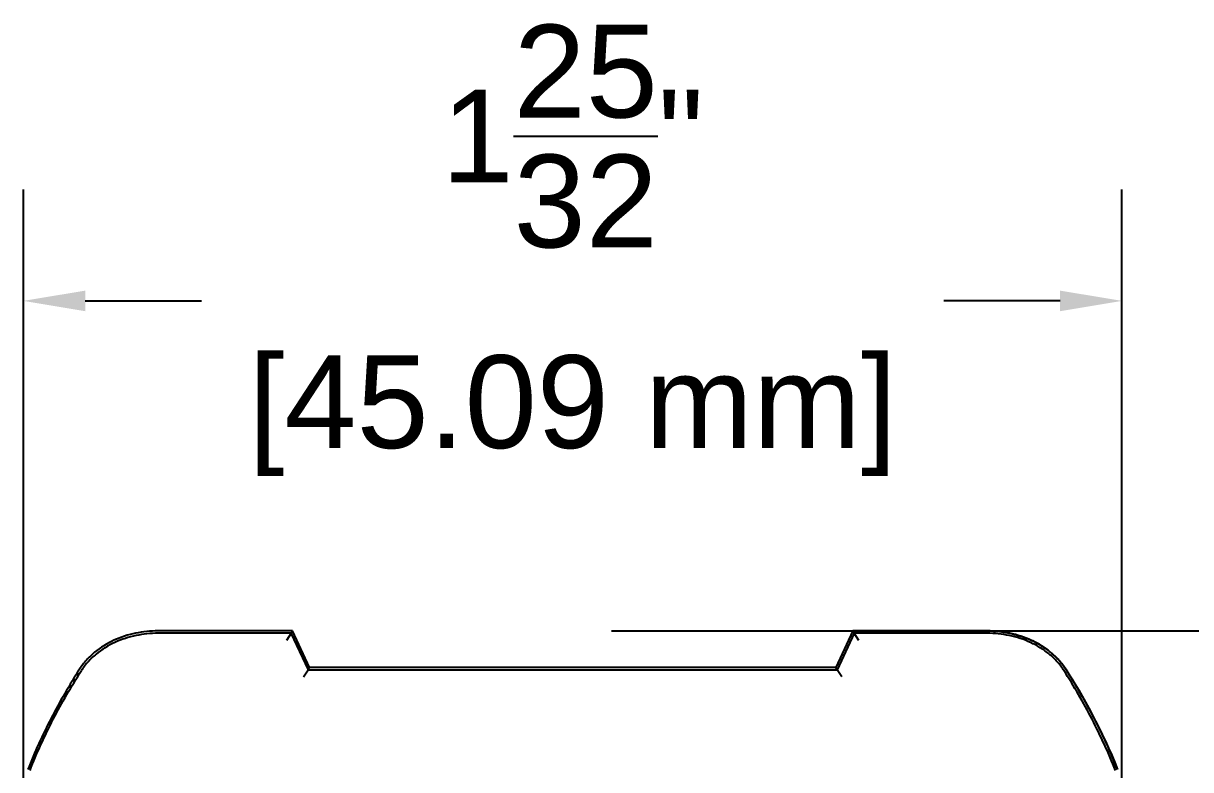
# Model space of a CAD drawing. Header units: inches. Extents: x -1 to 22.2, y 2.7 to 16.5.
# Drawn here: x -0.972 to 0.914, y 10.076 to 11.282 of the extents above; entities that cross this region are included whole.
import ezdxf

# ---------------------------------------------------------------- set-up
doc = ezdxf.new("R2010")
doc.units = ezdxf.units.IN
doc.header["$MEASUREMENT"] = 0
doc.layers.get('Defpoints').update_dxf_attribs({"color": 1})
doc.layers.add('Graze 2.0', color=7, linetype='Continuous')
doc.styles.get("Standard").update_dxf_attribs({"font": 'Arial.ttf'})
doc.dimstyles.new('.1 DIM', dxfattribs={"dimscale": 0, "dimtxt": 0.15, "dimasz": 0.1, "dimexe": 0.18, "dimexo": 0.0625, "dimgap": 0.09, "dimtad": 0, "dimtih": 1, "dimtoh": 1, "dimdec": 5, "dimzin": 0, "dimdsep": 46, "dimlunit": 4, "dimtxsty": 'Standard', "dimcen": 0.09, "dimadec": 0, "dimazin": 0, "dimtfac": 1, "dimtdec": 5, "dimtofl": 0, "dimtmove": 0, "dimatfit": 3, "dimfxl": 1, "dimtolj": 1, "dimtzin": 0, "dimarcsym": 0})

# ---------------------------------------------------------------- blocks, each defined once
blk = doc.blocks.new('*D24')
at = {"layer": 'Defpoints', "color": 0, "lineweight": -2, "transparency": 16777216}
for p, q in [((-0.0216, 10.2998), (1.6402, 10.2998)), ((1.4602, 10.1998), (1.4602, 9.6347)), ((1.4602, 8.1699), (1.4602, 8.735)), ((-0.0216, 8.0699), (1.6402, 8.0699))]:
    blk.add_line(p, q, dxfattribs=at)
at = {"layer": 'Defpoints', "color": 0, "transparency": 16777216}
for p in [(-0.0841, 10.2998), (1.4602, 10.2998), (-0.0841, 8.0699)]:
    blk.add_point(p, dxfattribs=at)
for points in [[(1.4436, 10.1998), (1.4769, 10.1998), (1.4602, 10.2998)], [(1.4436, 8.1699), (1.4769, 8.1699), (1.4602, 8.0699)]]:
    blk.add_solid(points, dxfattribs=at)
at = {"layer": 'Defpoints', "color": 0, "transparency": 16777216, "char_height": 0.15, "attachment_point": 5}
for s, insert in [('\\A1;2{\\H1x;\\S7/32;}"', (1.4602, 9.4492)), ('\\A1;[56.64 mm]', (1.4602, 8.9994))]:
    blk.add_mtext(s, dxfattribs=dict(at, insert=insert))
blk = doc.blocks.new('*D28')
at = {"layer": 'Defpoints', "color": 0, "lineweight": -2, "transparency": 16777216}
for p, q in [((-0.9717, 9.651), (-0.9717, 11.0133)), ((0.8034, 9.651), (0.8034, 11.0133)), ((-0.8717, 10.8333), (-0.6837, 10.8333)), ((0.7034, 10.8333), (0.5154, 10.8333))]:
    blk.add_line(p, q, dxfattribs=at)
at = {"layer": 'Defpoints', "color": 0, "transparency": 16777216}
for p in [(-0.9717, 10.8333), (-0.9717, 9.5885), (0.8034, 9.5885)]:
    blk.add_point(p, dxfattribs=at)
for points in [[(-0.8717, 10.8499), (-0.8717, 10.8166), (-0.9717, 10.8333)], [(0.7034, 10.8499), (0.7034, 10.8166), (0.8034, 10.8333)]]:
    blk.add_solid(points, dxfattribs=at)
at = {"layer": 'Defpoints', "color": 0, "transparency": 16777216, "char_height": 0.15, "attachment_point": 5}
for s, insert in [('\\A1;1{\\H1x;\\S25/32;}"', (-0.0841, 11.0997)), ('\\A1;[45.09 mm]', (-0.0841, 10.6478))]:
    blk.add_mtext(s, dxfattribs=dict(at, insert=insert))

msp = doc.modelspace()

# ---------------------------------------------------------------- linework, layer by layer
at = {"layer": 'Graze 2.0'}
for p, q in [((-0.536896, 10.299805), (-0.753874, 10.299805)), ((-0.536896, 10.299805), (-0.539175, 10.296228)), ((-0.509358, 10.24075), (-0.536896, 10.299805)), ((0.368616, 10.299805), (0.341078, 10.24075)), ((0.585594, 10.299805), (0.368616, 10.299805)), ((0.370895, 10.296228), (0.368616, 10.299805)), ((-0.539304, 10.296026), (-0.753874, 10.296026)), ((-0.539175, 10.296228), (-0.546698, 10.284419)), ((-0.539304, 10.296026), (-0.511766, 10.236971)), ((0.343486, 10.236971), (0.371024, 10.296026)), ((0.378418, 10.284419), (0.370895, 10.296228)), ((0.585594, 10.296026), (0.371024, 10.296026)), ((-0.51916, 10.225364), (-0.511637, 10.237173)), ((-0.511766, 10.236971), (0.343486, 10.236971)), ((-0.511637, 10.237173), (-0.509358, 10.24075)), ((0.341078, 10.24075), (-0.509358, 10.24075)), ((0.343357, 10.237173), (0.341078, 10.24075)), ((0.35088, 10.225364), (0.343357, 10.237173))]:
    msp.add_line(p, q, dxfattribs=at)
for points, knots in [([(-0.753874, 10.299805), (-0.766269, 10.299805), (-0.778496, 10.298543), (-0.796377, 10.294789), (-0.802269, 10.293225), (-0.813906, 10.289434), (-0.819675, 10.287196), (-0.836534, 10.279461), (-0.847038, 10.273043), (-0.861302, 10.261288), (-0.865801, 10.257005), (-0.87399, 10.247882), (-0.877715, 10.243016), (-0.881024, 10.237809)], [0, 0, 0, 0, 0.25, 0.25, 0.375, 0.375, 0.5, 0.5, 0.75, 0.75, 0.875, 0.875, 1, 1, 1, 1]), ([(0.712744, 10.237809), (0.709437, 10.243011), (0.705717, 10.247872), (0.697542, 10.256983), (0.693052, 10.26126), (0.683557, 10.26909), (0.678568, 10.272641), (0.668154, 10.279092), (0.662707, 10.282001), (0.645913, 10.28972), (0.634215, 10.293504), (0.61008, 10.298572), (0.597893, 10.299805), (0.585594, 10.299805)], [0, 0, 0, 0, 0.125, 0.125, 0.25, 0.25, 0.375, 0.375, 0.5, 0.5, 0.75, 0.75, 1, 1, 1, 1]), ([(-0.753874, 10.296026), (-0.76601, 10.296026), (-0.77798, 10.294789), (-0.795471, 10.291118), (-0.801231, 10.289588), (-0.812602, 10.285884), (-0.818235, 10.283698), (-0.834684, 10.276152), (-0.844911, 10.269897), (-0.85876, 10.258485), (-0.863121, 10.254333), (-0.871045, 10.245505), (-0.874642, 10.240804), (-0.877834, 10.235781)], [0, 0, 0, 0, 0.25, 0.25, 0.375, 0.375, 0.5, 0.5, 0.75, 0.75, 0.875, 0.875, 1, 1, 1, 1]), ([(0.709554, 10.235781), (0.706365, 10.240799), (0.702772, 10.245495), (0.694861, 10.254312), (0.690509, 10.258458), (0.681291, 10.26606), (0.676439, 10.269513), (0.666302, 10.275793), (0.660992, 10.27863), (0.644607, 10.28616), (0.633174, 10.289861), (0.609567, 10.294818), (0.597636, 10.296026), (0.585594, 10.296026)], [0, 0, 0, 0, 0.125, 0.125, 0.25, 0.25, 0.375, 0.375, 0.5, 0.5, 0.75, 0.75, 1, 1, 1, 1]), ([(-0.881024, 10.237809), (-0.897368, 10.212093), (-0.912692, 10.185744), (-0.940817, 10.131688), (-0.953616, 10.103998), (-0.964496, 10.075537)], [0, 0, 0, 0, 0.5, 0.5, 1, 1, 1, 1]), ([(-0.960965, 10.074187), (-0.950148, 10.102486), (-0.937409, 10.130051), (-0.909395, 10.183892), (-0.894124, 10.210151), (-0.877834, 10.235781)], [0, 0, 0, 0, 0.5, 0.5, 1, 1, 1, 1]), ([(0.792685, 10.074187), (0.781867, 10.102485), (0.769129, 10.130049), (0.741118, 10.183886), (0.725839, 10.210158), (0.709554, 10.235781)], [0, 0, 0, 0, 0.5, 0.5, 1, 1, 1, 1]), ([(0.796215, 10.075537), (0.785336, 10.103997), (0.772538, 10.131686), (0.744415, 10.185738), (0.729084, 10.212099), (0.712744, 10.237809)], [0, 0, 0, 0, 0.5, 0.5, 1, 1, 1, 1])]:
    msp.add_open_spline(points, degree=3, knots=knots, dxfattribs=at)
for points in [[(-0.536896, 10.299805), (-0.658299, 10.299805), (-0.753875, 10.299805), (-0.753874, 10.299805)], [(0.368616, 10.299805), (0.490019, 10.299805), (0.585594, 10.299805), (0.585594, 10.299805)], [(0.585594, 10.299805), (0.639424, 10.299805), (0.688575, 10.275835), (0.712744, 10.237809)], [(0.712744, 10.237809), (0.73907, 10.196387), (0.772276, 10.138162), (0.796215, 10.075537)]]:
    msp.add_open_spline(points, degree=3, dxfattribs=at)

# ---------------------------------------------------------------- dimensions: what is measured, and where the dimension line sits
at = {"layer": 'Defpoints'}
dim = msp.add_linear_dim(base=(-0.97172, 10.833278), p1=(0.803439, 9.588547), p2=(-0.97172, 9.588547), dimstyle='.1 DIM', override={"dimscale": 1, "dimpost": '\\X'}, dxfattribs=at)
dim.commit()
dim.dimension.update_dxf_attribs({"geometry": '*D28', "text_midpoint": (-0.08414, 10.833278)})
dim = msp.add_linear_dim(base=(1.460226, 10.299805), p1=(-0.08414, 8.069884), p2=(-0.08414, 10.299805), angle=90, dimstyle='.1 DIM', override={"dimscale": 1, "dimpost": '\\X'}, dxfattribs=at)
dim.commit()
dim.dimension.update_dxf_attribs({"geometry": '*D24', "text_midpoint": (1.460226, 9.184845)})

doc.saveas('drawing.dxf')
